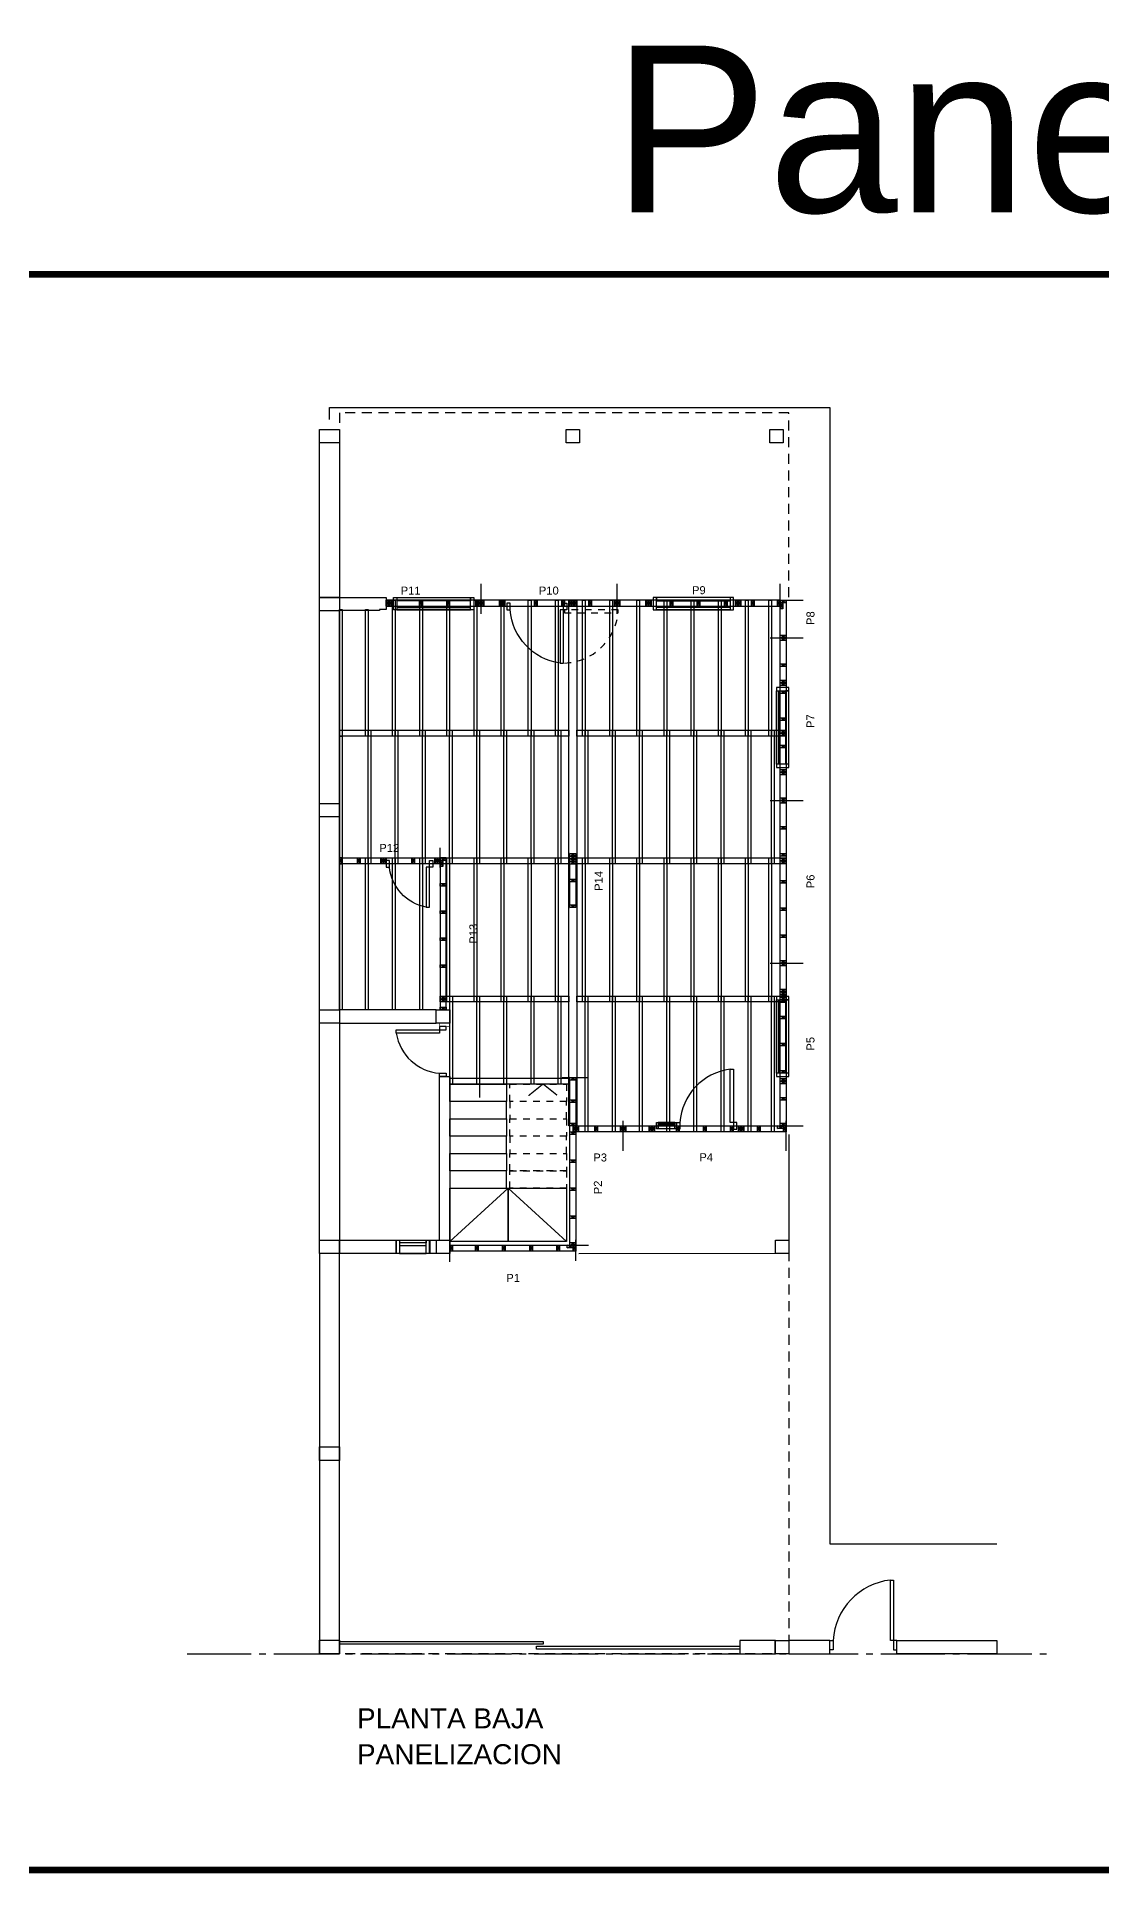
# Model space of a CAD drawing. Header units: millimetres. Extents: x 2924 to 3297, y 1496 to 1704.
# Drawn here: x 3182.65 to 3198.61, y 1496.48 to 1524.02 of the extents above; entities that cross this region are included whole.
import ezdxf

# ---------------------------------------------------------------- set-up
doc = ezdxf.new("R2010")
doc.units = ezdxf.units.MM
for name, pattern in [('ACAD_ISO04W100', [30, 24, -3, 0, -3]), ('CONTINUA', [200, 100, 100]), ('DASHED', [0.75, 0.5, -0.25])]:
    doc.linetypes.add(name, pattern=pattern)
for name, color, linetype in [('EJES', 8, 'Continuous'), ('P0-CARPINTERIAS', 7, 'Continuous'), ('P0-MAMPOSTERIA LADRILLO', 7, 'Continuous'), ('P0-MUROS', 7, 'Continuous'), ('P0-PROYECCION', 7, 'Continuous'), ('P0-SOLADOS', 7, 'Continuous'), ('P0-TEXTOS', 7, 'Continuous'), ('P1-MAMPOSTERIA LADRILLO', 7, 'Continuous'), ('P1-MUROS', 7, 'Continuous'), ('PT-MUROS', 7, 'Continuous')]:
    doc.layers.add(name, color=color, linetype=linetype)
doc.styles.add('Arial02.5', font='arial.ttf', dxfattribs={"width": 0.8, "height": 0.025})
doc.styles.get("Standard").update_dxf_attribs({"font": 'arial.ttf'})

msp = doc.modelspace()

# ---------------------------------------------------------------- linework, layer by layer
at = {"color": 0}
for points in [[(3187.8887, 1515.5703), (3187.9287, 1515.5703), (3187.9287, 1515.4803), (3187.8887, 1515.4803), (3187.8887, 1515.5703), (3187.9287, 1515.4803), (3187.8887, 1515.4803), (3187.9287, 1515.5703)], [(3187.9287, 1515.5703), (3187.9687, 1515.5703), (3187.9687, 1515.4803), (3187.9287, 1515.4803), (3187.9287, 1515.5703), (3187.9687, 1515.4803), (3187.9287, 1515.4803), (3187.9687, 1515.5703)], [(3189.2287, 1515.5703), (3189.2687, 1515.5703), (3189.2687, 1515.4803), (3189.2287, 1515.4803), (3189.2287, 1515.5703), (3189.2687, 1515.4803), (3189.2287, 1515.4803), (3189.2687, 1515.5703)], [(3189.2687, 1515.5703), (3189.3087, 1515.5703), (3189.3087, 1515.4803), (3189.2687, 1515.4803), (3189.2687, 1515.5703), (3189.3087, 1515.4803), (3189.2687, 1515.4803), (3189.3087, 1515.5703)], [(3189.3087, 1515.5703), (3189.3487, 1515.5703), (3189.3487, 1515.4803), (3189.3087, 1515.4803), (3189.3087, 1515.5703), (3189.3487, 1515.4803), (3189.3087, 1515.4803), (3189.3487, 1515.5703)], [(3189.3087, 1515.5703), (3189.3487, 1515.5703), (3189.3487, 1515.4803), (3189.3087, 1515.4803), (3189.3087, 1515.5703), (3189.3487, 1515.4803), (3189.3087, 1515.4803), (3189.3487, 1515.5703)], [(3189.5852, 1515.5703), (3189.6252, 1515.5703), (3189.6252, 1515.4803), (3189.5852, 1515.4803), (3189.5852, 1515.5703), (3189.6252, 1515.4803), (3189.5852, 1515.4803), (3189.6252, 1515.5703)], [(3189.6252, 1515.5703), (3189.6652, 1515.5703), (3189.6652, 1515.4803), (3189.6252, 1515.4803), (3189.6252, 1515.5703), (3189.6652, 1515.4803), (3189.6252, 1515.4803), (3189.6652, 1515.5703)], [(3190.6252, 1515.5703), (3190.6652, 1515.5703), (3190.6652, 1515.4803), (3190.6252, 1515.4803), (3190.6252, 1515.5703), (3190.6652, 1515.4803), (3190.6252, 1515.4803), (3190.6652, 1515.5703)], [(3190.6652, 1515.5703), (3190.7052, 1515.5703), (3190.7052, 1515.4803), (3190.6652, 1515.4803), (3190.6652, 1515.5703), (3190.7052, 1515.4803), (3190.6652, 1515.4803), (3190.7052, 1515.5703)], [(3190.7052, 1515.5703), (3190.7452, 1515.5703), (3190.7452, 1515.4803), (3190.7052, 1515.4803), (3190.7052, 1515.5703), (3190.7452, 1515.4803), (3190.7052, 1515.4803), (3190.7452, 1515.5703)], [(3190.9245, 1515.5703), (3190.9645, 1515.5703), (3190.9645, 1515.4803), (3190.9245, 1515.4803), (3190.9245, 1515.5703), (3190.9645, 1515.4803), (3190.9245, 1515.4803), (3190.9645, 1515.5703)], [(3191.3112, 1515.5703), (3191.3512, 1515.5703), (3191.3512, 1515.4803), (3191.3112, 1515.4803), (3191.3112, 1515.5703), (3191.3512, 1515.4803), (3191.3112, 1515.4803), (3191.3512, 1515.5703)], [(3191.3512, 1515.5703), (3191.3912, 1515.5703), (3191.3912, 1515.4803), (3191.3512, 1515.4803), (3191.3512, 1515.5703), (3191.3912, 1515.4803), (3191.3512, 1515.4803), (3191.3912, 1515.5703)], [(3191.7812, 1515.5703), (3191.8212, 1515.5703), (3191.8212, 1515.4803), (3191.7812, 1515.4803), (3191.7812, 1515.5703), (3191.8212, 1515.4803), (3191.7812, 1515.4803), (3191.8212, 1515.5703)], [(3191.8212, 1515.5703), (3191.8612, 1515.5703), (3191.8612, 1515.4803), (3191.8212, 1515.4803), (3191.8212, 1515.5703), (3191.8612, 1515.4803), (3191.8212, 1515.4803), (3191.8612, 1515.5703)], [(3193.1212, 1515.5703), (3193.1612, 1515.5703), (3193.1612, 1515.4803), (3193.1212, 1515.4803), (3193.1212, 1515.5703), (3193.1612, 1515.4803), (3193.1212, 1515.4803), (3193.1612, 1515.5703)], [(3193.1612, 1515.5703), (3193.2012, 1515.5703), (3193.2012, 1515.4803), (3193.1612, 1515.4803), (3193.1612, 1515.5703), (3193.2012, 1515.4803), (3193.1612, 1515.4803), (3193.2012, 1515.5703)], [(3193.3645, 1515.5703), (3193.4045, 1515.5703), (3193.4045, 1515.4803), (3193.3645, 1515.4803), (3193.3645, 1515.5703), (3193.4045, 1515.4803), (3193.3645, 1515.4803), (3193.4045, 1515.5703)], [(3193.7512, 1515.5703), (3193.7912, 1515.5703), (3193.7912, 1515.4803), (3193.7512, 1515.4803), (3193.7512, 1515.5703), (3193.7912, 1515.4803), (3193.7512, 1515.4803), (3193.7912, 1515.5703)], [(3193.7912, 1515.5303), (3193.7912, 1515.5703), (3193.8812, 1515.5703), (3193.8812, 1515.5303), (3193.7912, 1515.5303), (3193.8812, 1515.5703), (3193.8812, 1515.5303), (3193.7912, 1515.5703)], [(3193.7912, 1515.5303), (3193.8312, 1515.5303), (3193.8312, 1515.4403), (3193.7912, 1515.4403), (3193.7912, 1515.5303), (3193.8312, 1515.4403), (3193.7912, 1515.4403), (3193.8312, 1515.5303)], [(3193.7912, 1515.0053), (3193.7912, 1515.0453), (3193.8812, 1515.0453), (3193.8812, 1515.0053), (3193.7912, 1515.0053), (3193.8812, 1515.0453), (3193.8812, 1515.0053), (3193.7912, 1515.0453)], [(3193.7912, 1514.9653), (3193.7912, 1515.0053), (3193.8812, 1515.0053), (3193.8812, 1514.9653), (3193.7912, 1514.9653), (3193.8812, 1515.0053), (3193.8812, 1514.9653), (3193.7912, 1515.0053)], [(3193.7912, 1514.5786), (3193.7912, 1514.6186), (3193.8812, 1514.6186), (3193.8812, 1514.5786), (3193.7912, 1514.5786), (3193.8812, 1514.6186), (3193.8812, 1514.5786), (3193.7912, 1514.6186)], [(3193.7912, 1514.3319), (3193.7912, 1514.3719), (3193.8812, 1514.3719), (3193.8812, 1514.3319), (3193.7912, 1514.3319), (3193.8812, 1514.3719), (3193.8812, 1514.3319), (3193.7912, 1514.3719)], [(3193.7912, 1514.2919), (3193.7912, 1514.3319), (3193.8812, 1514.3319), (3193.8812, 1514.2919), (3193.7912, 1514.2919), (3193.8812, 1514.3319), (3193.8812, 1514.2919), (3193.7912, 1514.3319)], [(3193.7912, 1512.9919), (3193.7912, 1513.0319), (3193.8812, 1513.0319), (3193.8812, 1512.9919), (3193.7912, 1512.9919), (3193.8812, 1513.0319), (3193.8812, 1512.9919), (3193.7912, 1513.0319)], [(3193.7912, 1512.9519), (3193.7912, 1512.9919), (3193.8812, 1512.9919), (3193.8812, 1512.9519), (3193.7912, 1512.9519), (3193.8812, 1512.9919), (3193.8812, 1512.9519), (3193.7912, 1512.9919)], [(3193.7912, 1512.5653), (3193.7912, 1512.6053), (3193.8812, 1512.6053), (3193.8812, 1512.5653), (3193.7912, 1512.5653), (3193.8812, 1512.6053), (3193.8812, 1512.5653), (3193.7912, 1512.6053)], [(3193.7912, 1512.5253), (3193.7912, 1512.5653), (3193.8812, 1512.5653), (3193.8812, 1512.5253), (3193.7912, 1512.5253), (3193.8812, 1512.5653), (3193.8812, 1512.5253), (3193.7912, 1512.5653)], [(3193.7912, 1512.1386), (3193.7912, 1512.1786), (3193.8812, 1512.1786), (3193.8812, 1512.1386), (3193.7912, 1512.1386), (3193.8812, 1512.1786), (3193.8812, 1512.1386), (3193.7912, 1512.1786)], [(3187.1887, 1511.7078), (3187.2287, 1511.7078), (3187.2287, 1511.6178), (3187.1887, 1511.6178), (3187.1887, 1511.7078), (3187.2287, 1511.6178), (3187.1887, 1511.6178), (3187.2287, 1511.7078)], [(3187.4564, 1511.7078), (3187.4964, 1511.7078), (3187.4964, 1511.6178), (3187.4564, 1511.6178), (3187.4564, 1511.7078), (3187.4964, 1511.6178), (3187.4564, 1511.6178), (3187.4964, 1511.7078)], [(3187.8062, 1511.7078), (3187.8462, 1511.7078), (3187.8462, 1511.6178), (3187.8062, 1511.6178), (3187.8062, 1511.7078), (3187.8462, 1511.6178), (3187.8062, 1511.6178), (3187.8462, 1511.7078)], [(3187.8462, 1511.7078), (3187.8862, 1511.7078), (3187.8862, 1511.6178), (3187.8462, 1511.6178), (3187.8462, 1511.7078), (3187.8862, 1511.6178), (3187.8462, 1511.6178), (3187.8862, 1511.7078)], [(3188.6162, 1511.7078), (3188.6562, 1511.7078), (3188.6562, 1511.6178), (3188.6162, 1511.6178), (3188.6162, 1511.7078), (3188.6562, 1511.6178), (3188.6162, 1511.6178), (3188.6562, 1511.7078)], [(3188.6562, 1511.7078), (3188.6962, 1511.7078), (3188.6962, 1511.6178), (3188.6562, 1511.6178), (3188.6562, 1511.7078), (3188.6962, 1511.6178), (3188.6562, 1511.6178), (3188.6962, 1511.7078)], [(3188.6962, 1511.6678), (3188.6962, 1511.7078), (3188.7862, 1511.7078), (3188.7862, 1511.6678), (3188.6962, 1511.6678), (3188.7862, 1511.7078), (3188.7862, 1511.6678), (3188.6962, 1511.7078)], [(3188.6962, 1511.6678), (3188.7362, 1511.6678), (3188.7362, 1511.5778), (3188.6962, 1511.5778), (3188.6962, 1511.6678), (3188.7362, 1511.5778), (3188.6962, 1511.5778), (3188.7362, 1511.6678)], [(3190.6402, 1511.7339), (3190.6402, 1511.7739), (3190.7302, 1511.7739), (3190.7302, 1511.7339), (3190.6402, 1511.7339), (3190.7302, 1511.7739), (3190.7302, 1511.7339), (3190.6402, 1511.7739)], [(3190.6402, 1511.6939), (3190.6402, 1511.7339), (3190.7302, 1511.7339), (3190.7302, 1511.6939), (3190.6402, 1511.6939), (3190.7302, 1511.7339), (3190.7302, 1511.6939), (3190.6402, 1511.7339)], [(3190.6402, 1511.6539), (3190.6402, 1511.6939), (3190.7302, 1511.6939), (3190.7302, 1511.6539), (3190.6402, 1511.6539), (3190.7302, 1511.6939), (3190.7302, 1511.6539), (3190.6402, 1511.6939)], [(3190.6402, 1511.6139), (3190.6402, 1511.6539), (3190.7302, 1511.6539), (3190.7302, 1511.6139), (3190.6402, 1511.6139), (3190.7302, 1511.6539), (3190.7302, 1511.6139), (3190.6402, 1511.6539)], [(3193.7912, 1511.7319), (3193.7912, 1511.7719), (3193.8812, 1511.7719), (3193.8812, 1511.7319), (3193.7912, 1511.7319), (3193.8812, 1511.7719), (3193.8812, 1511.7319), (3193.7912, 1511.7719)], [(3193.7912, 1511.6628), (3193.7912, 1511.7028), (3193.8812, 1511.7028), (3193.8812, 1511.6628), (3193.7912, 1511.6628), (3193.8812, 1511.7028), (3193.8812, 1511.6628), (3193.7912, 1511.7028)], [(3193.7912, 1511.6228), (3193.7912, 1511.6628), (3193.8812, 1511.6628), (3193.8812, 1511.6228), (3193.7912, 1511.6228), (3193.8812, 1511.6628), (3193.8812, 1511.6228), (3193.7912, 1511.6628)], [(3188.6962, 1511.2812), (3188.6962, 1511.3212), (3188.7862, 1511.3212), (3188.7862, 1511.2812), (3188.6962, 1511.2812), (3188.7862, 1511.3212), (3188.7862, 1511.2812), (3188.6962, 1511.3212)], [(3190.6402, 1511.3473), (3190.6402, 1511.3873), (3190.7302, 1511.3873), (3190.7302, 1511.3473), (3190.6402, 1511.3473), (3190.7302, 1511.3873), (3190.7302, 1511.3473), (3190.6402, 1511.3873)], [(3193.7912, 1511.3253), (3193.7912, 1511.3653), (3193.8812, 1511.3653), (3193.8812, 1511.3253), (3193.7912, 1511.3253), (3193.8812, 1511.3653), (3193.8812, 1511.3253), (3193.7912, 1511.3653)], [(3188.6962, 1510.8746), (3188.6962, 1510.9146), (3188.7862, 1510.9146), (3188.7862, 1510.8746), (3188.6962, 1510.8746), (3188.7862, 1510.9146), (3188.7862, 1510.8746), (3188.6962, 1510.9146)], [(3190.6402, 1510.9607), (3190.6402, 1511.0007), (3190.7302, 1511.0007), (3190.7302, 1510.9607), (3190.6402, 1510.9607), (3190.7302, 1511.0007), (3190.7302, 1510.9607), (3190.6402, 1511.0007)], [(3193.7912, 1510.9186), (3193.7912, 1510.9586), (3193.8812, 1510.9586), (3193.8812, 1510.9186), (3193.7912, 1510.9186), (3193.8812, 1510.9586), (3193.8812, 1510.9186), (3193.7912, 1510.9586)], [(3188.6962, 1510.468), (3188.6962, 1510.508), (3188.7862, 1510.508), (3188.7862, 1510.468), (3188.6962, 1510.468), (3188.7862, 1510.508), (3188.7862, 1510.468), (3188.6962, 1510.508)], [(3193.7912, 1510.5119), (3193.7912, 1510.5519), (3193.8812, 1510.5519), (3193.8812, 1510.5119), (3193.7912, 1510.5119), (3193.8812, 1510.5519), (3193.8812, 1510.5119), (3193.7912, 1510.5519)], [(3188.6962, 1510.0614), (3188.6962, 1510.1014), (3188.7862, 1510.1014), (3188.7862, 1510.0614), (3188.6962, 1510.0614), (3188.7862, 1510.1014), (3188.7862, 1510.0614), (3188.6962, 1510.1014)], [(3193.7912, 1510.1253), (3193.7912, 1510.1653), (3193.8812, 1510.1653), (3193.8812, 1510.1253), (3193.7912, 1510.1253), (3193.8812, 1510.1653), (3193.8812, 1510.1253), (3193.7912, 1510.1653)], [(3193.7912, 1510.0853), (3193.7912, 1510.1253), (3193.8812, 1510.1253), (3193.8812, 1510.0853), (3193.7912, 1510.0853), (3193.8812, 1510.1253), (3193.8812, 1510.0853), (3193.7912, 1510.1253)], [(3188.6962, 1509.589), (3188.6962, 1509.629), (3188.7862, 1509.629), (3188.7862, 1509.589), (3188.6962, 1509.589), (3188.7862, 1509.629), (3188.7862, 1509.589), (3188.6962, 1509.629)], [(3193.7912, 1509.6986), (3193.7912, 1509.7386), (3193.8812, 1509.7386), (3193.8812, 1509.6986), (3193.7912, 1509.6986), (3193.8812, 1509.7386), (3193.8812, 1509.6986), (3193.7912, 1509.7386)], [(3193.7912, 1509.6586), (3193.7912, 1509.6986), (3193.8812, 1509.6986), (3193.8812, 1509.6586), (3193.7912, 1509.6586), (3193.8812, 1509.6986), (3193.8812, 1509.6586), (3193.7912, 1509.6986)], [(3188.6962, 1509.549), (3188.6962, 1509.589), (3188.7862, 1509.589), (3188.7862, 1509.549), (3188.6962, 1509.549), (3188.7862, 1509.589), (3188.7862, 1509.549), (3188.6962, 1509.589)], [(3188.6962, 1509.4253), (3188.6962, 1509.4653), (3188.7862, 1509.4653), (3188.7862, 1509.4253), (3188.6962, 1509.4253), (3188.7862, 1509.4653), (3188.7862, 1509.4253), (3188.6962, 1509.4653)], [(3190.6412, 1508.3728), (3190.6412, 1508.4128), (3190.7312, 1508.4128), (3190.7312, 1508.3728), (3190.6412, 1508.3728), (3190.7312, 1508.4128), (3190.7312, 1508.3728), (3190.6412, 1508.4128)], [(3193.7912, 1508.3586), (3193.7912, 1508.3986), (3193.8812, 1508.3986), (3193.8812, 1508.3586), (3193.7912, 1508.3586), (3193.8812, 1508.3986), (3193.8812, 1508.3586), (3193.7912, 1508.3986)], [(3193.7912, 1508.3186), (3193.7912, 1508.3586), (3193.8812, 1508.3586), (3193.8812, 1508.3186), (3193.7912, 1508.3186), (3193.8812, 1508.3586), (3193.8812, 1508.3186), (3193.7912, 1508.3586)], [(3190.6412, 1508.039), (3190.6412, 1508.079), (3190.7312, 1508.079), (3190.7312, 1508.039), (3190.6412, 1508.039), (3190.7312, 1508.079), (3190.7312, 1508.039), (3190.6412, 1508.079)], [(3193.7912, 1508.0719), (3193.7912, 1508.1119), (3193.8812, 1508.1119), (3193.8812, 1508.0719), (3193.7912, 1508.0719), (3193.8812, 1508.1119), (3193.8812, 1508.0719), (3193.7912, 1508.1119)], [(3190.6412, 1507.6853), (3190.6412, 1507.7253), (3190.7312, 1507.7253), (3190.7312, 1507.6853), (3190.6412, 1507.6853), (3190.7312, 1507.7253), (3190.7312, 1507.6853), (3190.6412, 1507.7253)], [(3193.7912, 1507.6853), (3193.7912, 1507.7253), (3193.8812, 1507.7253), (3193.8812, 1507.6853), (3193.7912, 1507.6853), (3193.8812, 1507.7253), (3193.8812, 1507.6853), (3193.7912, 1507.7253)], [(3190.6412, 1507.5553), (3190.6412, 1507.5953), (3190.7312, 1507.5953), (3190.7312, 1507.5553), (3190.6412, 1507.5553), (3190.7312, 1507.5953), (3190.7312, 1507.5553), (3190.6412, 1507.5953)], [(3190.6912, 1507.6853), (3190.7312, 1507.6853), (3190.7312, 1507.5953), (3190.6912, 1507.5953), (3190.6912, 1507.6853), (3190.7312, 1507.5953), (3190.6912, 1507.5953), (3190.7312, 1507.6853)], [(3190.7312, 1507.6853), (3190.7712, 1507.6853), (3190.7712, 1507.5953), (3190.7312, 1507.5953), (3190.7312, 1507.6853), (3190.7712, 1507.5953), (3190.7312, 1507.5953), (3190.7712, 1507.6853)], [(3191.0152, 1507.6853), (3191.0552, 1507.6853), (3191.0552, 1507.5953), (3191.0152, 1507.5953), (3191.0152, 1507.6853), (3191.0552, 1507.5953), (3191.0152, 1507.5953), (3191.0552, 1507.6853)], [(3191.4012, 1507.6853), (3191.4412, 1507.6853), (3191.4412, 1507.5953), (3191.4012, 1507.5953), (3191.4012, 1507.6853), (3191.4412, 1507.5953), (3191.4012, 1507.5953), (3191.4412, 1507.6853)], [(3191.4412, 1507.6853), (3191.4812, 1507.6853), (3191.4812, 1507.5953), (3191.4412, 1507.5953), (3191.4412, 1507.6853), (3191.4812, 1507.5953), (3191.4412, 1507.5953), (3191.4812, 1507.6853)], [(3191.8312, 1507.6853), (3191.8712, 1507.6853), (3191.8712, 1507.5953), (3191.8312, 1507.5953), (3191.8312, 1507.6853), (3191.8712, 1507.5953), (3191.8312, 1507.5953), (3191.8712, 1507.6853)], [(3191.8712, 1507.6853), (3191.9112, 1507.6853), (3191.9112, 1507.5953), (3191.8712, 1507.5953), (3191.8712, 1507.6853), (3191.9112, 1507.5953), (3191.8712, 1507.5953), (3191.9112, 1507.6853)], [(3193.1705, 1507.6853), (3193.2105, 1507.6853), (3193.2105, 1507.5953), (3193.1705, 1507.5953), (3193.1705, 1507.6853), (3193.2105, 1507.5953), (3193.1705, 1507.5953), (3193.2105, 1507.6853)], [(3193.2105, 1507.6853), (3193.2505, 1507.6853), (3193.2505, 1507.5953), (3193.2105, 1507.5953), (3193.2105, 1507.6853), (3193.2505, 1507.5953), (3193.2105, 1507.5953), (3193.2505, 1507.6853)], [(3193.4552, 1507.6853), (3193.4952, 1507.6853), (3193.4952, 1507.5953), (3193.4552, 1507.5953), (3193.4552, 1507.6853), (3193.4952, 1507.5953), (3193.4552, 1507.5953), (3193.4952, 1507.6853)], [(3193.7512, 1507.6453), (3193.7512, 1507.6853), (3193.8412, 1507.6853), (3193.8412, 1507.6453), (3193.7512, 1507.6453), (3193.8412, 1507.6853), (3193.8412, 1507.6453), (3193.7512, 1507.6853)], [(3193.8412, 1507.6853), (3193.8812, 1507.6853), (3193.8812, 1507.5953), (3193.8412, 1507.5953), (3193.8412, 1507.6853), (3193.8812, 1507.5953), (3193.8412, 1507.5953), (3193.8812, 1507.6853)], [(3190.6412, 1507.1365), (3190.6412, 1507.1765), (3190.7312, 1507.1765), (3190.7312, 1507.1365), (3190.6412, 1507.1365), (3190.7312, 1507.1765), (3190.7312, 1507.1365), (3190.6412, 1507.1765)], [(3190.6412, 1506.7178), (3190.6412, 1506.7578), (3190.7312, 1506.7578), (3190.7312, 1506.7178), (3190.6412, 1506.7178), (3190.7312, 1506.7578), (3190.7312, 1506.7178), (3190.6412, 1506.7578)], [(3190.6412, 1506.299), (3190.6412, 1506.339), (3190.7312, 1506.339), (3190.7312, 1506.299), (3190.6412, 1506.299), (3190.7312, 1506.339), (3190.7312, 1506.299), (3190.6412, 1506.339)], [(3188.8387, 1505.9003), (3188.8787, 1505.9003), (3188.8787, 1505.8103), (3188.8387, 1505.8103), (3188.8387, 1505.9003), (3188.8787, 1505.8103), (3188.8387, 1505.8103), (3188.8787, 1505.9003)], [(3189.2259, 1505.9003), (3189.2659, 1505.9003), (3189.2659, 1505.8103), (3189.2259, 1505.8103), (3189.2259, 1505.9003), (3189.2659, 1505.8103), (3189.2259, 1505.8103), (3189.2659, 1505.9003)], [(3189.6329, 1505.9003), (3189.6729, 1505.9003), (3189.6729, 1505.8103), (3189.6329, 1505.8103), (3189.6329, 1505.9003), (3189.6729, 1505.8103), (3189.6329, 1505.8103), (3189.6729, 1505.9003)], [(3190.0389, 1505.9003), (3190.0789, 1505.9003), (3190.0789, 1505.8103), (3190.0389, 1505.8103), (3190.0389, 1505.9003), (3190.0789, 1505.8103), (3190.0389, 1505.8103), (3190.0789, 1505.9003)], [(3190.4459, 1505.9003), (3190.4859, 1505.9003), (3190.4859, 1505.8103), (3190.4459, 1505.8103), (3190.4459, 1505.9003), (3190.4859, 1505.8103), (3190.4459, 1505.8103), (3190.4859, 1505.9003)], [(3190.6012, 1505.8603), (3190.6012, 1505.9003), (3190.6912, 1505.9003), (3190.6912, 1505.8603), (3190.6012, 1505.8603), (3190.6912, 1505.9003), (3190.6912, 1505.8603), (3190.6012, 1505.9003)], [(3190.6412, 1505.9003), (3190.6412, 1505.9403), (3190.7312, 1505.9403), (3190.7312, 1505.9003), (3190.6412, 1505.9003), (3190.7312, 1505.9403), (3190.7312, 1505.9003), (3190.6412, 1505.9403)], [(3190.6912, 1505.9003), (3190.7312, 1505.9003), (3190.7312, 1505.8103), (3190.6912, 1505.8103), (3190.6912, 1505.9003), (3190.7312, 1505.8103), (3190.6912, 1505.8103), (3190.7312, 1505.9003)]]:
    msp.add_lwpolyline(points, dxfattribs=at)
at = {"color": 8}
for points in [[(3188.3885, 1515.5703), (3188.4285, 1515.5703), (3188.4285, 1515.4803), (3188.3885, 1515.4803), (3188.3885, 1515.5703), (3188.4285, 1515.4803), (3188.3885, 1515.4803), (3188.4285, 1515.5703)], [(3188.7951, 1515.5703), (3188.8351, 1515.5703), (3188.8351, 1515.4803), (3188.7951, 1515.4803), (3188.7951, 1515.5703), (3188.8351, 1515.4803), (3188.7951, 1515.4803), (3188.8351, 1515.5703)], [(3190.1112, 1515.5703), (3190.1512, 1515.5703), (3190.1512, 1515.4803), (3190.1112, 1515.4803), (3190.1112, 1515.5703), (3190.1512, 1515.4803), (3190.1112, 1515.4803), (3190.1512, 1515.5703)], [(3190.5178, 1515.5703), (3190.5578, 1515.5703), (3190.5578, 1515.4803), (3190.5178, 1515.4803), (3190.5178, 1515.5703), (3190.5578, 1515.4803), (3190.5178, 1515.4803), (3190.5578, 1515.5703)], [(3192.1445, 1515.5703), (3192.1845, 1515.5703), (3192.1845, 1515.4803), (3192.1445, 1515.4803), (3192.1445, 1515.5703), (3192.1845, 1515.4803), (3192.1445, 1515.4803), (3192.1845, 1515.5703)], [(3192.5512, 1515.5703), (3192.5912, 1515.5703), (3192.5912, 1515.4803), (3192.5512, 1515.4803), (3192.5512, 1515.5703), (3192.5912, 1515.4803), (3192.5512, 1515.4803), (3192.5912, 1515.5703)], [(3192.9578, 1515.5703), (3192.9978, 1515.5703), (3192.9978, 1515.4803), (3192.9578, 1515.4803), (3192.9578, 1515.5703), (3192.9978, 1515.4803), (3192.9578, 1515.4803), (3192.9978, 1515.5703)], [(3193.7912, 1514.1719), (3193.7912, 1514.2119), (3193.8812, 1514.2119), (3193.8812, 1514.1719), (3193.7912, 1514.1719), (3193.8812, 1514.2119), (3193.8812, 1514.1719), (3193.7912, 1514.2119)], [(3193.7912, 1513.7653), (3193.7912, 1513.8053), (3193.8812, 1513.8053), (3193.8812, 1513.7653), (3193.7912, 1513.7653), (3193.8812, 1513.8053), (3193.8812, 1513.7653), (3193.7912, 1513.8053)], [(3193.7912, 1513.5765), (3193.7912, 1513.6165), (3193.8812, 1513.6165), (3193.8812, 1513.5765), (3193.7912, 1513.5765), (3193.8812, 1513.6165), (3193.8812, 1513.5765), (3193.7912, 1513.6165)], [(3193.7912, 1513.5365), (3193.7912, 1513.5765), (3193.8812, 1513.5765), (3193.8812, 1513.5365), (3193.7912, 1513.5365), (3193.8812, 1513.5765), (3193.8812, 1513.5365), (3193.7912, 1513.5765)], [(3193.7912, 1513.3586), (3193.7912, 1513.3986), (3193.8812, 1513.3986), (3193.8812, 1513.3586), (3193.7912, 1513.3586), (3193.8812, 1513.3986), (3193.8812, 1513.3586), (3193.7912, 1513.3986)], [(3188.2696, 1511.7078), (3188.3096, 1511.7078), (3188.3096, 1511.6178), (3188.2696, 1511.6178), (3188.2696, 1511.7078), (3188.3096, 1511.6178), (3188.2696, 1511.6178), (3188.3096, 1511.7078)], [(3193.7912, 1509.6186), (3193.7912, 1509.6586), (3193.8812, 1509.6586), (3193.8812, 1509.6186), (3193.7912, 1509.6186), (3193.8812, 1509.6586), (3193.8812, 1509.6186), (3193.7912, 1509.6586)], [(3193.7912, 1509.5786), (3193.7912, 1509.6186), (3193.8812, 1509.6186), (3193.8812, 1509.5786), (3193.7912, 1509.5786), (3193.8812, 1509.6186), (3193.8812, 1509.5786), (3193.7912, 1509.6186)], [(3193.7912, 1509.5386), (3193.7912, 1509.5786), (3193.8812, 1509.5786), (3193.8812, 1509.5386), (3193.7912, 1509.5386), (3193.8812, 1509.5786), (3193.8812, 1509.5386), (3193.7912, 1509.5786)], [(3193.7912, 1509.2919), (3193.7912, 1509.3319), (3193.8812, 1509.3319), (3193.8812, 1509.2919), (3193.7912, 1509.2919), (3193.8812, 1509.3319), (3193.8812, 1509.2919), (3193.7912, 1509.3319)], [(3193.7912, 1508.8853), (3193.7912, 1508.9253), (3193.8812, 1508.9253), (3193.8812, 1508.8853), (3193.7912, 1508.8853), (3193.8812, 1508.9253), (3193.8812, 1508.8853), (3193.7912, 1508.9253)], [(3193.7912, 1508.4786), (3193.7912, 1508.5186), (3193.8812, 1508.5186), (3193.8812, 1508.4786), (3193.7912, 1508.4786), (3193.8812, 1508.5186), (3193.8812, 1508.4786), (3193.7912, 1508.5186)], [(3192.2372, 1507.6853), (3192.2772, 1507.6853), (3192.2772, 1507.5953), (3192.2372, 1507.5953), (3192.2372, 1507.6853), (3192.2772, 1507.5953), (3192.2372, 1507.5953), (3192.2772, 1507.6853)], [(3192.6432, 1507.6853), (3192.6832, 1507.6853), (3192.6832, 1507.5953), (3192.6432, 1507.5953), (3192.6432, 1507.6853), (3192.6832, 1507.5953), (3192.6432, 1507.5953), (3192.6832, 1507.6853)], [(3193.0492, 1507.6853), (3193.0892, 1507.6853), (3193.0892, 1507.5953), (3193.0492, 1507.5953), (3193.0492, 1507.6853), (3193.0892, 1507.5953), (3193.0492, 1507.5953), (3193.0892, 1507.6853)]]:
    msp.add_lwpolyline(points, dxfattribs=at)
at = {"layer": 'EJES', "color": 18, "linetype": 'ACAD_ISO04W100', "ltscale": 0.04, "true_color": 0x000000}
msp.add_lwpolyline([(3184.9036, 1499.7708), (3197.8666, 1499.7708)], dxfattribs=at)
at = {"layer": 'P0-CARPINTERIAS', "color": 2, "linetype": 'CONTINUA'}
for points in [[(3187.9987, 1515.6098), (3189.1987, 1515.6098), (3189.1987, 1515.4278), (3187.9987, 1515.4278), (3187.9987, 1515.6098), (3188.0487, 1515.6098), (3188.0487, 1515.4278), (3189.1487, 1515.4278), (3189.1487, 1515.6098), (3189.1487, 1515.5618), (3188.0487, 1515.5618), (3188.0487, 1515.4618), (3189.1487, 1515.4618)], [(3193.0912, 1515.6096), (3191.8912, 1515.6096), (3191.8912, 1515.4277), (3193.0912, 1515.4278), (3193.0912, 1515.6096), (3193.0412, 1515.6096), (3193.0412, 1515.4277), (3191.9412, 1515.4277), (3191.9412, 1515.6096), (3191.9412, 1515.5596), (3193.0412, 1515.5596), (3193.0412, 1515.4596), (3191.9412, 1515.4596)], [(3193.9206, 1513.0619), (3193.9206, 1514.2619), (3193.7386, 1514.2619), (3193.7386, 1513.0619), (3193.9206, 1513.0619), (3193.9206, 1513.1119), (3193.7386, 1513.1119), (3193.7386, 1514.2119), (3193.9206, 1514.2119), (3193.8726, 1514.2119), (3193.8726, 1513.1119), (3193.7726, 1513.1119), (3193.7726, 1514.2119)], [(3193.9207, 1508.4286), (3193.9207, 1509.6286), (3193.7387, 1509.6286), (3193.7387, 1508.4286), (3193.9207, 1508.4286), (3193.9207, 1508.4786), (3193.7387, 1508.4786), (3193.7387, 1509.5786), (3193.9207, 1509.5786), (3193.8707, 1509.5786), (3193.8707, 1508.4786), (3193.7707, 1508.4786), (3193.7707, 1509.5786)]]:
    msp.add_lwpolyline(points, dxfattribs=at)
at = {"layer": 'P0-CARPINTERIAS', "linetype": 'CONTINUA'}
for points in [[(3190.4953, 1514.6278), (3190.5452, 1514.6278), (3190.5452, 1515.5278), (3190.5952, 1515.5278), (3190.5952, 1515.4278), (3190.4952, 1515.4278), (3190.4953, 1514.6278, -0.3543373), (3189.7452, 1515.4278), (3189.7452, 1515.5278), (3189.6952, 1515.5278), (3189.6952, 1515.4278), (3189.7452, 1515.4278)], [(3188.4863, 1510.9678), (3188.5362, 1510.9678), (3188.5362, 1511.6678), (3188.5862, 1511.6678), (3188.5862, 1511.5678), (3188.4862, 1511.5678), (3188.4863, 1510.9678, -0.3337392), (3187.9362, 1511.5678), (3187.9362, 1511.6678), (3187.8862, 1511.6678), (3187.8862, 1511.5678), (3187.9362, 1511.5678)], [(3188.0387, 1509.0754), (3188.0387, 1509.1253), (3188.7887, 1509.1253), (3188.7887, 1509.1753), (3188.6887, 1509.1753), (3188.6887, 1509.0753), (3188.0387, 1509.0754, 0.3456514), (3188.6887, 1508.4759), (3188.7887, 1508.4759), (3188.7887, 1508.4259), (3188.6887, 1508.4259), (3188.6887, 1508.4759)], [(3193.0413, 1508.5378), (3193.0912, 1508.5378), (3193.0912, 1507.6398), (3193.1412, 1507.6398), (3193.1412, 1507.7378), (3193.0412, 1507.7378), (3193.0413, 1508.5378, 0.3564918), (3192.2912, 1507.7378), (3192.2912, 1507.6398), (3192.2412, 1507.6398), (3192.2412, 1507.7378), (3192.2912, 1507.7378)], [(3195.4454, 1500.8763), (3195.4925, 1500.8763), (3195.4925, 1499.8291), (3195.5397, 1499.8291), (3195.5397, 1499.9708), (3195.4452, 1499.9708), (3195.4454, 1500.8763, 0.3635547), (3194.5869, 1499.9708), (3194.5869, 1499.8291), (3194.5397, 1499.8291), (3194.5397, 1499.9708), (3194.5869, 1499.9708)]]:
    msp.add_lwpolyline(points, format="xyb", dxfattribs=at)
for points in [[(3192.2412, 1507.6407), (3191.9412, 1507.6407), (3191.9412, 1507.7378), (3192.2412, 1507.7378), (3192.2412, 1507.6407), (3192.2162, 1507.6407), (3192.2162, 1507.7378), (3191.9662, 1507.7378), (3191.9662, 1507.6407), (3191.9662, 1507.7013), (3192.2162, 1507.7013), (3192.2162, 1507.7191), (3191.9662, 1507.7191)], [(3188.0389, 1505.9708), (3188.5389, 1505.9708), (3188.5389, 1505.7708), (3188.0389, 1505.7708), (3188.0389, 1505.9708), (3188.0889, 1505.9708), (3188.0889, 1505.7708), (3188.4889, 1505.7708), (3188.4889, 1505.9708), (3188.4889, 1505.9308), (3188.0889, 1505.9308), (3188.0889, 1505.8908), (3188.4889, 1505.8908)]]:
    msp.add_lwpolyline(points, dxfattribs=at)
for points in [[(3187.1886, 1499.953), (3190.1886, 1499.953), (3190.2386, 1499.953), (3190.2386, 1499.913), (3187.1885, 1499.913)], [(3190.1389, 1499.8817), (3193.1389, 1499.8817), (3193.1889, 1499.8817), (3193.1889, 1499.8417), (3190.1387, 1499.8417)]]:
    msp.add_lwpolyline(points, close=True, dxfattribs=at)
at = {"layer": 'P0-MAMPOSTERIA LADRILLO'}
for points in [[(3187.1887, 1515.6098), (3186.8886, 1515.6098), (3186.8887, 1518.1323), (3187.189, 1518.1323)], [(3186.8889, 1518.1323), (3187.1889, 1518.1323), (3187.1889, 1517.9323), (3186.8889, 1517.9323)], [(3190.7838, 1518.1323), (3190.7838, 1517.9323), (3190.5838, 1517.9323), (3190.5838, 1518.1323)], [(3193.8397, 1518.1323), (3193.8397, 1517.9323), (3193.6397, 1517.9323), (3193.6397, 1518.1323)], [(3186.8889, 1505.7708), (3186.8889, 1515.6098), (3187.1889, 1515.6098), (3187.1889, 1505.7708)], [(3186.8889, 1515.6098), (3187.1889, 1515.6098), (3187.1889, 1515.4098), (3186.8889, 1515.4098)], [(3186.8889, 1512.5205), (3187.1889, 1512.5205), (3187.1889, 1512.3205), (3186.8889, 1512.3205)], [(3186.8889, 1509.4253), (3187.1889, 1509.4253), (3187.1889, 1509.2253), (3186.8889, 1509.2253)], [(3188.6387, 1509.4253), (3188.8387, 1509.4253), (3188.8387, 1509.2253), (3188.6387, 1509.2253)], [(3188.8389, 1505.7708), (3188.5387, 1505.7708), (3188.5387, 1505.9708), (3188.6887, 1505.9708), (3188.6887, 1508.4253), (3188.8387, 1508.4253), (3188.8387, 1505.9708)], [(3187.1889, 1505.9708), (3187.1889, 1505.7708), (3186.8889, 1505.7708), (3186.8889, 1505.9708)], [(3187.1889, 1505.7708), (3186.8889, 1505.7708), (3186.8889, 1499.7708), (3187.1889, 1499.7708)], [(3188.6389, 1505.9708), (3188.8389, 1505.9708), (3188.8389, 1505.7708), (3188.6389, 1505.7708)], [(3193.7207, 1505.9708), (3193.9207, 1505.9708), (3193.9207, 1505.7708), (3193.7207, 1505.7708)], [(3187.1889, 1502.8719), (3187.1888, 1502.6697), (3186.8896, 1502.6696), (3186.8898, 1502.8719)], [(3187.1889, 1499.973), (3187.1889, 1499.7708), (3186.8893, 1499.7708), (3186.8895, 1499.973)], [(3193.7226, 1499.9708), (3193.1885, 1499.9708), (3193.1885, 1499.7708), (3193.7226, 1499.7708)], [(3193.7204, 1499.9708), (3193.9204, 1499.9708), (3193.9204, 1499.7708), (3193.7204, 1499.7708)], [(3194.5397, 1499.9708), (3193.9226, 1499.9708), (3193.9226, 1499.7708), (3194.5397, 1499.7708)]]:
    msp.add_lwpolyline(points, close=True, dxfattribs=at)
for points in [[(3187.1889, 1515.6098), (3187.8887, 1515.6098), (3187.8887, 1515.4298), (3187.7887, 1515.4298), (3187.7887, 1515.4177), (3187.1889, 1515.4177)], [(3187.1887, 1509.2253), (3188.6387, 1509.2253), (3188.6387, 1509.4253), (3187.1889, 1509.4253), (3187.1889, 1509.2253)], [(3187.1889, 1505.9708), (3188.0389, 1505.9708), (3188.0389, 1505.7708), (3187.1889, 1505.7708), (3187.1889, 1505.9708)], [(3197.0389, 1499.7708), (3195.5397, 1499.7708), (3195.5397, 1499.9708), (3197.0389, 1499.9708), (3197.0389, 1499.7708)]]:
    msp.add_lwpolyline(points, dxfattribs=at)
at = {"layer": 'P0-MAMPOSTERIA LADRILLO', "const_width": 0.008}
msp.add_lwpolyline([(3188.8389, 1509.2253), (3188.8389, 1509.1753), (3188.6889, 1509.1753), (3188.6889, 1509.2253), (3188.8389, 1509.2253)], dxfattribs=at)
at = {"layer": 'P0-MUROS', "linetype": 'DASHED', "ltscale": 0.2}
for points in [[(3190.5612, 1515.4278), (3190.5612, 1515.3807), (3191.3667, 1515.3807), (3191.3667, 1515.4278)], [(3190.5887, 1508.3128), (3190.5887, 1508.0528), (3189.7387, 1508.0528), (3189.7387, 1508.3128)], [(3190.5887, 1507.7928), (3190.5887, 1508.0528), (3189.7387, 1508.0528), (3189.7387, 1507.7928)], [(3190.5887, 1507.7928), (3190.5887, 1507.5328), (3189.7387, 1507.5328), (3189.7387, 1507.7928)], [(3190.5887, 1507.2728), (3190.5887, 1507.5328), (3189.7387, 1507.5328), (3189.7387, 1507.2728)], [(3190.5887, 1507.2728), (3190.5887, 1507.0128), (3189.7387, 1507.0128), (3189.7387, 1507.2728)], [(3190.5887, 1507.0128), (3190.5887, 1506.7528), (3189.7387, 1506.7528), (3189.7387, 1507.0128)]]:
    msp.add_lwpolyline(points, close=True, dxfattribs=at)
msp.add_lwpolyline([(3190.5612, 1514.6278, 0.3723895), (3191.3667, 1515.3807, -1.4940376)], format="xyb", dxfattribs=at)
at = {"layer": 'P0-MUROS', "linetype": 'Continuous', "ltscale": 0.1}
for points in [[(3188.8387, 1508.0528), (3188.8387, 1508.3128), (3189.6887, 1508.3128), (3189.6887, 1508.0528)], [(3188.8387, 1508.0528), (3188.8387, 1507.7928), (3189.6887, 1507.7928), (3189.6887, 1508.0528)], [(3188.8387, 1507.5328), (3188.8387, 1507.7928), (3189.6887, 1507.7928), (3189.6887, 1507.5328)], [(3188.8387, 1507.5328), (3188.8387, 1507.2728), (3189.6887, 1507.2728), (3189.6887, 1507.5328)], [(3188.8387, 1507.0128), (3188.8387, 1507.2728), (3189.6887, 1507.2728), (3189.6887, 1507.0128)], [(3188.8387, 1507.0128), (3188.8387, 1506.7528), (3189.6887, 1506.7528), (3189.6887, 1507.0128)], [(3190.5887, 1506.7528), (3190.5887, 1505.9528), (3189.7137, 1505.9528), (3189.7137, 1506.7528)]]:
    msp.add_lwpolyline(points, close=True, dxfattribs=at)
at = {"layer": 'P0-MUROS'}
msp.add_lwpolyline([(3189.2886, 1508.3155, 0.02, 0.02, 0), (3189.2886, 1508.1126, 0, 0, 0), (3189.2886, 1506.2997, 0, 0, 0), (3190.2413, 1506.2997, 0, 0, 0), (3190.2386, 1508.3155, 0.02, 0.02, 0), (3190.4491, 1508.1468, 0.02, 0.02, 0), (3190.2386, 1508.3155, 0.02, 0.02, 0), (3190.0211, 1508.1398, 0.02, 0.02, 0)], format="xyseb", dxfattribs=at)
msp.add_lwpolyline([(3188.8387, 1506.7528), (3189.7137, 1506.7528), (3189.7137, 1505.9528), (3188.8387, 1505.9528)], close=True, dxfattribs=at)
at = {"layer": 'P0-MUROS', "linetype": 'Continuous', "ltscale": 0.1}
for points in [[(3189.7137, 1506.7528), (3188.8395, 1505.9535)], [(3189.7137, 1506.7528), (3190.5887, 1505.9528)]]:
    msp.add_lwpolyline(points, dxfattribs=at)
at = {"layer": 'P0-PROYECCION', "linetype": 'DASHED', "ltscale": 0.3}
for points in [[(3193.9229, 1515.6138), (3193.9229, 1518.3823), (3187.1889, 1518.3823), (3187.1889, 1518.1323)], [(3193.9207, 1507.5558), (3193.9207, 1499.7708), (3193.9207, 1499.7708), (3187.1885, 1499.7708)]]:
    msp.add_lwpolyline(points, dxfattribs=at)
at = {"layer": 'P0-SOLADOS'}
for points in [[(3187.039, 1518.2823), (3187.0388, 1518.4598), (3194.5397, 1518.4598), (3194.5397, 1501.4208), (3197.0389, 1501.4208)], [(3193.9207, 1507.5558), (3193.9207, 1505.7708), (3190.7729, 1505.7669)]]:
    msp.add_lwpolyline(points, dxfattribs=at)
at = {"layer": 'P1-MAMPOSTERIA LADRILLO', "color": 5}
for points in [[(3189.3087, 1515.3666), (3189.3087, 1515.8163)], [(3191.3512, 1515.3666), (3191.3512, 1515.8163)], [(3193.7912, 1515.3666), (3193.7912, 1515.8163)], [(3193.7712, 1515.5703), (3194.1375, 1515.5703)], [(3193.6409, 1515.0053), (3194.1375, 1515.0053)], [(3193.6409, 1512.5653), (3194.1375, 1512.5653)], [(3188.6962, 1511.5635), (3188.6962, 1511.8545)], [(3188.6598, 1511.7078), (3188.9926, 1511.7078)], [(3193.6409, 1510.1253), (3194.1375, 1510.1253)], [(3190.5232, 1508.4128), (3190.9193, 1508.4128)], [(3191.4412, 1507.3118), (3191.4412, 1507.7616)], [(3193.8812, 1507.3118), (3193.8812, 1507.7616)], [(3193.7414, 1507.6853), (3194.1375, 1507.6853)], [(3188.8387, 1505.6481), (3188.8387, 1505.9766)], [(3190.5905, 1505.9003), (3190.9193, 1505.9003)], [(3190.7312, 1505.6635), (3190.7312, 1505.9766)]]:
    msp.add_lwpolyline(points, dxfattribs=at)
at = {"layer": 'P1-MAMPOSTERIA LADRILLO', "color": 5, "const_width": 0.006}
msp.add_lwpolyline([(3190.7312, 1507.3118), (3190.7312, 1507.7616)], dxfattribs=at)
at = {"layer": 'PT-MUROS', "color": 1, "const_width": 0.1}
msp.add_lwpolyline([(3166.7418, 1520.4601), (3230.4704, 1520.4601), (3230.4704, 1496.5283), (3166.7418, 1496.5283)], close=True, dxfattribs=at)
at = {"layer": 'PT-MUROS', "color": 4}
for points in [[(3187.1889, 1515.4298), (3187.2289, 1515.4298), (3187.2289, 1513.5325), (3187.1889, 1513.5325)], [(3187.5759, 1515.4298), (3187.6159, 1515.4298), (3187.6159, 1513.5325), (3187.5759, 1513.5325)], [(3187.9829, 1515.5703), (3188.0229, 1515.5703), (3188.0229, 1513.5325), (3187.9829, 1513.5325)], [(3188.3899, 1515.5703), (3188.4299, 1515.5703), (3188.4299, 1513.5325), (3188.3899, 1513.5325)], [(3188.7969, 1515.5703), (3188.8369, 1515.5703), (3188.8369, 1513.5325), (3188.7969, 1513.5325)], [(3189.2039, 1515.5703), (3189.2439, 1515.5703), (3189.2439, 1513.5325), (3189.2039, 1513.5325)], [(3189.6109, 1515.5703), (3189.6509, 1515.5703), (3189.6509, 1513.5325), (3189.6109, 1513.5325)], [(3190.0179, 1515.5703), (3190.0579, 1515.5703), (3190.0579, 1513.5325), (3190.0179, 1513.5325)], [(3190.4249, 1515.5703), (3190.4649, 1515.5703), (3190.4649, 1513.5325), (3190.4249, 1513.5325)], [(3190.8319, 1515.5703), (3190.8719, 1515.5703), (3190.8719, 1513.5325), (3190.8319, 1513.5325)], [(3191.2389, 1515.5703), (3191.2789, 1515.5703), (3191.2789, 1513.5325), (3191.2389, 1513.5325)], [(3191.6459, 1515.5703), (3191.6859, 1515.5703), (3191.6859, 1513.5325), (3191.6459, 1513.5325)], [(3192.0529, 1515.5703), (3192.0929, 1515.5703), (3192.0929, 1513.5325), (3192.0529, 1513.5325)], [(3192.4599, 1515.5703), (3192.4999, 1515.5703), (3192.4999, 1513.5325), (3192.4599, 1513.5325)], [(3192.8669, 1515.5703), (3192.9069, 1515.5703), (3192.9069, 1513.5325), (3192.8669, 1513.5325)], [(3193.2739, 1515.5703), (3193.3139, 1515.5703), (3193.3139, 1513.5325), (3193.2739, 1513.5325)], [(3193.6209, 1515.5703), (3193.6609, 1515.5703), (3193.6609, 1513.5325), (3193.6209, 1513.5325)], [(3187.1889, 1513.5325), (3187.2289, 1513.5325), (3187.2289, 1511.7068), (3187.1889, 1511.7068)], [(3187.6159, 1513.6205), (3187.6559, 1513.6205), (3187.6559, 1511.6188), (3187.6159, 1511.6188)], [(3188.0229, 1513.6205), (3188.0629, 1513.6205), (3188.0629, 1511.6188), (3188.0229, 1511.6188)], [(3188.4299, 1513.6205), (3188.4699, 1513.6205), (3188.4699, 1511.6188), (3188.4299, 1511.6188)], [(3188.8369, 1513.6205), (3188.8769, 1513.6205), (3188.8769, 1511.6188), (3188.8369, 1511.6188)], [(3189.2439, 1513.6205), (3189.2839, 1513.6205), (3189.2839, 1511.6188), (3189.2439, 1511.6188)], [(3189.6509, 1513.6205), (3189.6909, 1513.6205), (3189.6909, 1511.6188), (3189.6509, 1511.6188)], [(3190.0579, 1513.6205), (3190.0979, 1513.6205), (3190.0979, 1511.6188), (3190.0579, 1511.6188)], [(3190.4649, 1513.6205), (3190.5049, 1513.6205), (3190.5049, 1511.6188), (3190.4649, 1511.6188)], [(3190.8719, 1513.6205), (3190.9119, 1513.6205), (3190.9119, 1511.6188), (3190.8719, 1511.6188)], [(3191.2789, 1513.6205), (3191.3189, 1513.6205), (3191.3189, 1511.6188), (3191.2789, 1511.6188)], [(3191.6859, 1513.6205), (3191.7259, 1513.6205), (3191.7259, 1511.6188), (3191.6859, 1511.6188)], [(3192.0929, 1513.6205), (3192.1329, 1513.6205), (3192.1329, 1511.6188), (3192.0929, 1511.6188)], [(3192.4999, 1513.6205), (3192.5399, 1513.6205), (3192.5399, 1511.6188), (3192.4999, 1511.6188)], [(3192.9069, 1513.6205), (3192.9469, 1513.6205), (3192.9469, 1511.6188), (3192.9069, 1511.6188)], [(3193.3139, 1513.6205), (3193.3539, 1513.6205), (3193.3539, 1511.6188), (3193.3139, 1511.6188)], [(3193.6609, 1513.6205), (3193.7009, 1513.6205), (3193.7009, 1511.6188), (3193.6609, 1511.6188)], [(3187.1889, 1511.6188), (3187.2289, 1511.6188), (3187.2289, 1509.4253), (3187.1889, 1509.4253)], [(3187.5759, 1511.7068), (3187.6159, 1511.7068), (3187.6159, 1509.4253), (3187.5759, 1509.4253)], [(3187.9829, 1511.7068), (3188.0229, 1511.7068), (3188.0229, 1509.4253), (3187.9829, 1509.4253)], [(3188.3899, 1511.7068), (3188.4299, 1511.7068), (3188.4299, 1509.4253), (3188.3899, 1509.4253)], [(3188.7969, 1511.7068), (3188.8369, 1511.7068), (3188.8369, 1509.545), (3188.7969, 1509.545)], [(3189.2039, 1511.7068), (3189.2439, 1511.7068), (3189.2439, 1509.545), (3189.2039, 1509.545)], [(3189.6109, 1511.7068), (3189.6509, 1511.7068), (3189.6509, 1509.545), (3189.6109, 1509.545)], [(3190.0179, 1511.7068), (3190.0579, 1511.7068), (3190.0579, 1509.545), (3190.0179, 1509.545)], [(3190.4249, 1511.7068), (3190.4649, 1511.7068), (3190.4649, 1509.545), (3190.4249, 1509.545)], [(3190.8319, 1511.7068), (3190.8719, 1511.7068), (3190.8719, 1509.545), (3190.8319, 1509.545)], [(3191.2389, 1511.7068), (3191.2789, 1511.7068), (3191.2789, 1509.545), (3191.2389, 1509.545)], [(3191.6459, 1511.7068), (3191.6859, 1511.7068), (3191.6859, 1509.545), (3191.6459, 1509.545)], [(3192.0529, 1511.7068), (3192.0929, 1511.7068), (3192.0929, 1509.545), (3192.0529, 1509.545)], [(3192.4599, 1511.7068), (3192.4999, 1511.7068), (3192.4999, 1509.545), (3192.4599, 1509.545)], [(3192.8669, 1511.7068), (3192.9069, 1511.7068), (3192.9069, 1509.545), (3192.8669, 1509.545)], [(3193.2739, 1511.7068), (3193.3139, 1511.7068), (3193.3139, 1509.545), (3193.2739, 1509.545)], [(3193.6209, 1511.7068), (3193.6609, 1511.7068), (3193.6609, 1509.545), (3193.6209, 1509.545)], [(3188.8387, 1509.633), (3188.8787, 1509.633), (3188.8787, 1508.3128), (3188.8387, 1508.3128)], [(3189.2439, 1509.633), (3189.2839, 1509.633), (3189.2839, 1508.3128), (3189.2439, 1508.3128)], [(3189.6509, 1509.633), (3189.6909, 1509.633), (3189.6909, 1508.3128), (3189.6509, 1508.3128)], [(3190.0579, 1509.633), (3190.0979, 1509.633), (3190.0979, 1508.3128), (3190.0579, 1508.3128)], [(3190.4649, 1509.633), (3190.5049, 1509.633), (3190.5049, 1508.3128), (3190.4649, 1508.3128)], [(3190.8719, 1509.633), (3190.9119, 1509.633), (3190.9119, 1507.5953), (3190.8719, 1507.5953)], [(3191.2789, 1509.633), (3191.3189, 1509.633), (3191.3189, 1507.5953), (3191.2789, 1507.5953)], [(3191.6859, 1509.633), (3191.7259, 1509.633), (3191.7259, 1507.5953), (3191.6859, 1507.5953)], [(3192.0929, 1509.633), (3192.1329, 1509.633), (3192.1329, 1507.5953), (3192.0929, 1507.5953)], [(3192.4999, 1509.633), (3192.5399, 1509.633), (3192.5399, 1507.5953), (3192.4999, 1507.5953)], [(3192.9069, 1509.633), (3192.9469, 1509.633), (3192.9469, 1507.5953), (3192.9069, 1507.5953)], [(3193.3139, 1509.633), (3193.3539, 1509.633), (3193.3539, 1507.5953), (3193.3139, 1507.5953)], [(3193.6609, 1509.633), (3193.7009, 1509.633), (3193.7009, 1507.5953), (3193.6609, 1507.5953)]]:
    msp.add_lwpolyline(points, close=True, dxfattribs=at)
at = {"layer": 'PT-MUROS'}
for points in [[(3189.3087, 1515.5703), (3187.8887, 1515.5703), (3187.8887, 1515.4803), (3189.3087, 1515.4803)], [(3191.3512, 1515.5703), (3189.3087, 1515.5703), (3189.3087, 1515.4803), (3191.3512, 1515.4803)], [(3193.7912, 1515.5703), (3191.3512, 1515.5703), (3191.3512, 1515.4803), (3193.7912, 1515.4803)], [(3193.8812, 1515.0053), (3193.7912, 1515.0053), (3193.7912, 1515.5703), (3193.8812, 1515.5703)], [(3193.8812, 1512.5653), (3193.7912, 1512.5653), (3193.7912, 1515.0053), (3193.8812, 1515.0053)], [(3193.8812, 1510.1253), (3193.7912, 1510.1253), (3193.7912, 1512.5653), (3193.8812, 1512.5653)], [(3187.1887, 1511.7078), (3188.6962, 1511.7078), (3188.6962, 1511.6178), (3187.1887, 1511.6178)], [(3188.7862, 1511.7078), (3188.6962, 1511.7078), (3188.6962, 1509.4253), (3188.7862, 1509.4253)], [(3193.8812, 1507.6853), (3193.7912, 1507.6853), (3193.7912, 1510.1253), (3193.8812, 1510.1253)], [(3190.7312, 1505.9003), (3190.6412, 1505.9003), (3190.6412, 1508.4128), (3190.7312, 1508.4128)], [(3190.7312, 1507.6853), (3191.4412, 1507.6853), (3191.4412, 1507.5953), (3190.7312, 1507.5953)], [(3191.4412, 1507.6853), (3193.8812, 1507.6853), (3193.8812, 1507.5953), (3191.4412, 1507.5953)], [(3188.8387, 1505.9003), (3190.7312, 1505.9003), (3190.7312, 1505.8103), (3188.8387, 1505.8103)]]:
    msp.add_lwpolyline(points, close=True, dxfattribs=at)
at = {"layer": 'PT-MUROS', "color": 2}
msp.add_lwpolyline([(3190.6252, 1515.5703), (3190.7452, 1515.5703), (3190.7452, 1507.6853), (3190.6252, 1507.6853)], close=True, dxfattribs=at)
at = {"layer": 'PT-MUROS', "color": 3}
for points in [[(3187.1889, 1513.6205), (3190.6252, 1513.6205), (3190.6252, 1513.5325), (3187.1889, 1513.5325)], [(3190.7452, 1513.6205), (3193.8812, 1513.6205), (3193.8812, 1513.5325), (3190.7452, 1513.5325)], [(3187.1889, 1511.7068), (3190.6252, 1511.7068), (3190.6252, 1511.6188), (3187.1889, 1511.6188)], [(3190.7452, 1511.7068), (3193.8812, 1511.7068), (3193.8812, 1511.6188), (3190.7452, 1511.6188)], [(3188.6962, 1509.633), (3190.6252, 1509.633), (3190.6252, 1509.545), (3188.6962, 1509.545)], [(3190.7452, 1509.633), (3193.8812, 1509.633), (3193.8812, 1509.545), (3190.7452, 1509.545)], [(3188.8387, 1508.4008), (3190.6252, 1508.4008), (3190.6252, 1508.3128), (3188.8387, 1508.3128)]]:
    msp.add_lwpolyline(points, close=True, dxfattribs=at)
at = {"layer": 'PT-MUROS'}
msp.add_lwpolyline([(3190.6402, 1511.7739), (3190.7302, 1511.7739), (3190.7302, 1510.9607), (3190.6402, 1510.9607), (3190.6402, 1511.7739)], dxfattribs=at)

# ---------------------------------------------------------------- texts
at = {"layer": 'P0-TEXTOS', "style": 'Arial02.5'}
for s, p in [('P11', (3188.1042, 1515.6551)), ('P10', (3190.1755, 1515.6551)), ('P9', (3192.4716, 1515.6609)), ('P12', (3187.7835, 1511.7953)), ('P3', (3190.992, 1507.1532)), ('P4', (3192.5818, 1507.1575)), ('P1', (3189.6878, 1505.3467))]:
    msp.add_text(s, height=0.12, dxfattribs=at).set_placement(p)
for s, p in [('P8', (3194.3073, 1515.1989)), ('P7', (3194.3073, 1513.6542)), ('P14', (3191.1315, 1511.2123)), ('P6', (3194.3073, 1511.251)), ('P13', (3189.2544, 1510.4196)), ('P5', (3194.3073, 1508.8158)), ('P2', (3191.12, 1506.6619))]:
    msp.add_text(s, height=0.12, rotation=90, dxfattribs=at).set_placement(p)
at = {"layer": 'P1-MUROS', "style": 'Arial02.5'}
for s, p in [('PLANTA BAJA', (3187.4492, 1498.6518)), ('PANELIZACION', (3187.4492, 1498.114))]:
    msp.add_text(s, height=0.3, dxfattribs=at).set_placement(p)
at = {"layer": 'PT-MUROS', "insert": (3191.2814, 1523.8881), "char_height": 2.5, "attachment_point": 1}
msp.add_mtext_dynamic_manual_height_columns('Panel 14', width=15.460993, gutter_width=12.5, heights=[0], dxfattribs=at)

doc.saveas('drawing.dxf')
